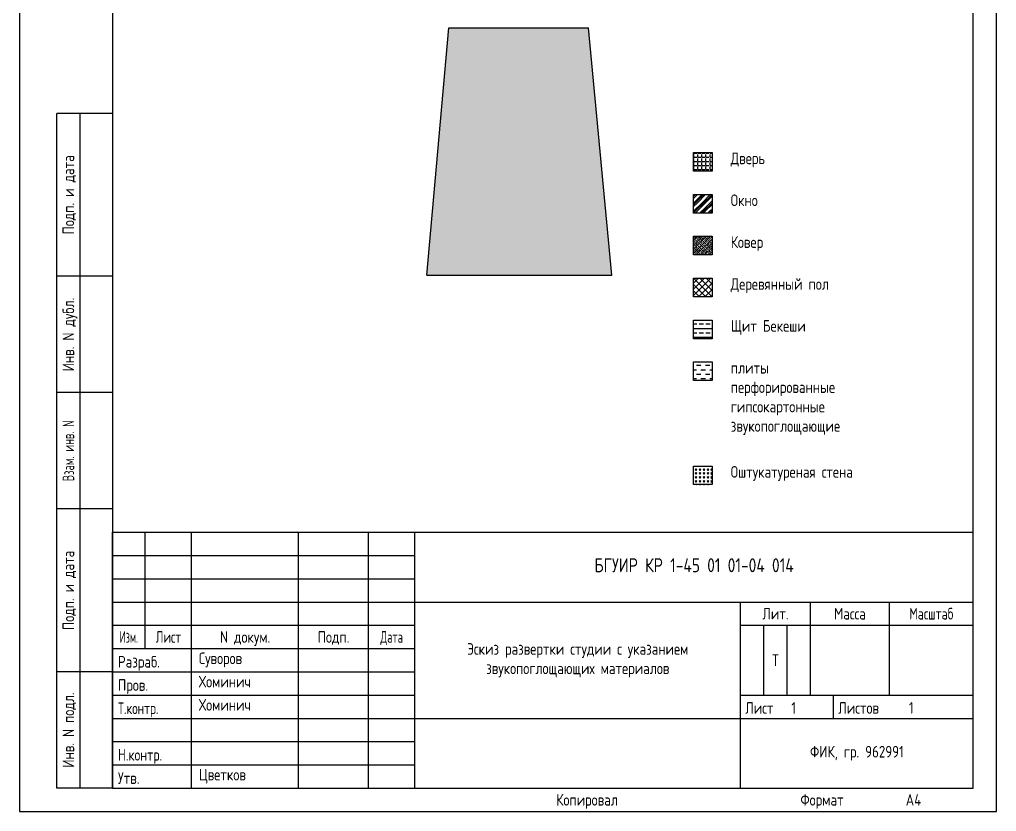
# Model space of a CAD drawing. Header units: millimetres. Extents: x 0 to 210, y 0 to 297.
# Drawn here: x 0 to 210, y 0 to 170.2 of the extents above; entities that cross this region are included whole.
import ezdxf
from ezdxf.enums import TextEntityAlignment as Align

# ---------------------------------------------------------------- set-up
doc = ezdxf.new("R2010")
doc.units = ezdxf.units.MM
for name, color, linetype, lineweight in [('0.25-STAMP', 250, 'Continuous', 25), ('0.25-TEXT', 250, 'Continuous', 25), ('0.3-STAMP', 7, 'Continuous', 30), ('Рамка А4', 250, 'Continuous', 25)]:
    doc.layers.add(name, color=color, linetype=linetype, lineweight=lineweight)
doc.styles.add('ГОСТ 2.304', font='cs_gost2304.shx')

# ---------------------------------------------------------------- blocks, each defined once
blk = doc.blocks.new('Рамка А4-вертикально')
at = {"layer": '0.25-STAMP'}
for p, q in [((20, 55), (85, 55)), ((20, 50), (85, 50)), ((20, 45), (85, 45)), ((160, 25), (160, 40)), ((165, 25), (165, 40)), ((20, 30), (85, 30)), ((20, 25), (85, 25)), ((20, 20), (85, 20)), ((20, 15), (85, 15)), ((20, 10), (85, 10))]:
    blk.add_line(p, q, dxfattribs=at)
blk.add_lwpolyline([(0, 0), (210, 0), (210, 297), (0, 297), (0, 0)], dxfattribs=at)
at = {"layer": '0.3-STAMP'}
for p, q in [((8, 5), (8, 150)), ((20, 150), (8, 150)), ((13, 5), (13, 150)), ((20, 115), (8, 115)), ((20, 90), (8, 90)), ((20, 65), (8, 65)), ((20, 60), (205, 60)), ((20, 5), (20, 60)), ((27, 35), (27, 60)), ((37, 5), (37, 60)), ((60, 5), (60, 60)), ((75, 5), (75, 60)), ((85, 5), (85, 60)), ((205, 5), (205, 60)), ((85, 45), (205, 45)), ((155, 5), (155, 45)), ((170, 25), (170, 45)), ((187, 25), (187, 45)), ((20, 40), (85, 40)), ((155, 40), (205, 40)), ((20, 35), (85, 35)), ((20, 30), (8, 30)), ((155, 25), (205, 25)), ((175, 20), (175, 25)), ((85, 20), (205, 20)), ((20, 5), (8, 5)), ((20, 5), (205, 5))]:
    blk.add_line(p, q, dxfattribs=at)
blk.add_lwpolyline([(20, 5), (205, 5), (205, 292), (20, 292), (20, 5)], dxfattribs=at)
at = {"layer": '0.25-TEXT', "style": 'ГОСТ 2.304'}
for s, p in [('Подп. и дата', (10.5, 132.5)), ('Инв. N дубл.', (10.5, 102.5)), ('Подп. и дата', (10.5, 47.5)), ('Инв. N подл.', (10.5, 17.5))]:
    blk.add_text(s, height=2.5, rotation=90, dxfattribs=at).set_placement(p, align=Align.MIDDLE_CENTER)
at = {"layer": '0.25-TEXT', "style": 'ГОСТ 2.304', "width": 0.8}
blk.add_text('Взам. инв. N', height=2.5, rotation=90, dxfattribs=at).set_placement((10.5, 77.5), align=Align.MIDDLE_CENTER)
at = {"layer": '0.25-TEXT', "style": 'ГОСТ 2.304'}
for s, p in [('Лит.', (162.5, 42.5)), ('Масса', (178.5, 42.5)), ('N докум.', (48.5, 37.5)), ('Подп.', (67.5, 37.5))]:
    blk.add_text(s, height=2.5, dxfattribs=at).set_placement(p, align=Align.MIDDLE_CENTER)
for s, width, p in [('Масштаб', 0.91954, (196, 42.5)), ('Изм.', 0.75, (23.5, 37.5)), ('Лист', 0.9, (32, 37.5)), ('Дата', 0.8, (80, 37.5))]:
    blk.add_text(s, height=2.5, dxfattribs=dict(at, width=width)).set_placement(p, align=Align.MIDDLE_CENTER)
for s, p in [('Разраб.', (21.16, 30.92)), ('Пров.', (21.16, 25.92)), ('Лист   1', (156, 21)), ('Листов     1', (176, 21)), ('Утв.', (21.16, 5.92)), ('A4', (190.5, 1.25))]:
    blk.add_text(s, height=2.5, dxfattribs=at).set_placement(p)
for s, width, p in [('Т.контр.', 0.9, (21.16, 20.92)), ('Н.контр.', 0.95, (21.16, 10.92))]:
    blk.add_text(s, height=2.5, dxfattribs=dict(at, width=width)).set_placement(p)
for s, p in [('Копировал', (122, 1.25)), ('Формат', (172.5, 1.25))]:
    blk.add_text(s, height=2.5, dxfattribs=at).set_placement(p, align=Align.CENTER)

msp = doc.modelspace()

# ---------------------------------------------------------------- hatches: boundary and pattern name
at = {"layer": 'Рамка А4'}
h = msp.add_hatch(dxfattribs=at)
h.set_pattern_fill('GOST_GLASS', color=0, scale=0.125)
h.paths.add_polyline_path([(87.52, 115.24), (127.29, 115.24), (122.29, 168.37), (92.29, 168.37)])
h = msp.add_hatch(dxfattribs=at)
h.set_pattern_fill('ANGLE', color=0, scale=0.125)
h.set_pattern_definition([(0, (0, 0), (0, 0.873125), [0.635, -0.238125]), (90, (0, 0), (-0.873125, 5e-17), [0.635, -0.238125])])
h.paths.add_polyline_path([(148.88, 141.6), (144.88, 141.6), (144.88, 137.6), (148.88, 137.6)])
h = msp.add_hatch(dxfattribs=at)
h.set_pattern_fill('GOST_GROUND', color=0, scale=0.125)
h.paths.add_polyline_path([(148.88, 132.6), (144.88, 132.6), (144.88, 128.6), (148.88, 128.6)])
h = msp.add_hatch(dxfattribs=at)
h.set_pattern_fill('ANSI33', color=0, scale=0.1)
h.set_pattern_definition([(45, (-1.6303, -99.34326), (-0.4490128, 0.4490128), []), (45, (-1.1813, -99.34326), (-0.4490128, 0.4490128), [0.3175, -0.15875])])
h.paths.add_polyline_path([(144.88, 119.6), (148.88, 119.6), (148.88, 123.6), (144.88, 123.6)])
h = msp.add_hatch(dxfattribs=at)
h.set_pattern_fill('ANSI37', color=0, scale=0.3)
h.set_pattern_definition([(45, (-1.4189, -101.44385), (-0.6735192, 0.6735192), []), (135, (-1.4189, -101.44385), (-0.6735192, -0.6735192), [])])
h.paths.add_polyline_path([(144.88, 114.6), (144.88, 110.6), (148.88, 110.6), (148.88, 114.6)])
h = msp.add_hatch(dxfattribs=at)
h.set_pattern_fill('BRASS', color=0, scale=0.3)
h.set_pattern_definition([(0, (-1.0893, -101.9207), (0, 1.905), []), (0, (-1.0893, -100.9682), (0, 1.905), [0.9525, -0.47625])])
h.paths.add_polyline_path([(148.88, 101.6), (148.88, 105.6), (144.88, 105.6), (144.88, 101.6)])
h = msp.add_hatch(dxfattribs=at)
h.set_pattern_fill('DASH', color=0, scale=0.3)
h.set_pattern_definition([(0, (-1.1629, -104.1348), (0.9525, 0.9525), [0.9525, -0.9525])])
h.paths.add_polyline_path([(144.88, 92.6), (148.88, 92.6), (148.88, 96.6), (144.88, 96.6)])
h = msp.add_hatch(dxfattribs=at)
h.set_pattern_fill('GOST_GLASS', color=0, scale=0.1)
h.set_pattern_definition([(45, (-0.7091, -118.4596), (0.8485281, 0), [0.5, -0.7]), (45, (-0.49694, -118.4596), (0.8485281, 0), [0.2, -1]), (45, (-0.7091, -118.24744), (0.8485281, 0), [0.2, -1])])
h.paths.add_polyline_path([(148.88, 74.23), (144.88, 74.23), (144.88, 70.23), (148.88, 70.23)])

# ---------------------------------------------------------------- linework, layer by layer
at = {"layer": 'Рамка А4', "color": 0}
for p, q in [((87.52, 115.24), (92.29, 168.37)), ((92.29, 168.37), (122.29, 168.37)), ((127.29, 115.24), (122.29, 168.37)), ((87.52, 115.24), (127.29, 115.24))]:
    msp.add_line(p, q, dxfattribs=at)
for points in [[(144.88, 141.6), (148.88, 141.6), (148.88, 137.6), (144.88, 137.6)], [(144.88, 132.6), (148.88, 132.6), (148.88, 128.6), (144.88, 128.6)], [(144.88, 123.6), (148.88, 123.6), (148.88, 119.6), (144.88, 119.6)], [(144.88, 114.6), (148.88, 114.6), (148.88, 110.6), (144.88, 110.6)], [(144.88, 105.6), (148.88, 105.6), (148.88, 101.6), (144.88, 101.6)], [(144.88, 96.6), (148.88, 96.6), (148.88, 92.6), (144.88, 92.6)], [(144.88, 74.23), (148.88, 74.23), (148.88, 70.23), (144.88, 70.23)]]:
    msp.add_lwpolyline(points, close=True, dxfattribs=at)

# ---------------------------------------------------------------- block references
at = {"layer": 'Рамка А4'}
msp.add_blockref('Рамка А4-вертикально', (0, 0), dxfattribs=at)

# ---------------------------------------------------------------- texts
at = {"style": 'ГОСТ 2.304'}
for s, width, heights, insert, char_height, attachment_point in [('БГУИР КР 1-45 01 01-04 014{\\H1.4x; }', 120, [19.79], (145, 52.91), 3, 5), ('\\pxsm1,qc;Эскиз развертки студии с указанием звукопоглощающих материалов', 70, [0], (120, 32.5), 2.5, 5), ('Суворов', 23, [0], (38.55, 34.16), 2.5, 1), ('Т', 5, [0], (162.5, 32.5), 2.5, 5), ('Хоминич', 23, [0], (38.55, 29.16), 2.5, 1), ('Хоминич', 23, [0], (38.55, 24.16), 2.5, 1), ('\\pxqc;ФИК, гр. 962991', 50, [0], (180, 12.5), 2.5, 5), ('Цветков', 23, [0], (38.55, 9.16), 2.5, 1)]:
    msp.add_mtext_dynamic_manual_height_columns(s, width=width, gutter_width=12.5, heights=heights, dxfattribs=dict(at, insert=insert, char_height=char_height, attachment_point=attachment_point))
at = {"layer": 'Рамка А4', "color": 0, "char_height": 2.5, "attachment_point": 1, "style": 'ГОСТ 2.304'}
for s, width, heights, insert in [('Дверь', 18.6216, [0], (152.88, 141.6)), ('Окно', 18.6216, [0], (152.88, 132.6)), ('Ковер', 18.6216, [0], (152.88, 123.6)), ('Деревянный пол', 35.3679, [0], (152.88, 114.6)), ('Щит Бекеши', 33.98, [0], (152.88, 105.6)), ('плиты перфорированные гипсокартонные звукопоглощающие', 18.6216, [0], (152.88, 96.6)), ('Оштукатуреная стена', 49.9115, [7.04], (152.88, 74.23))]:
    msp.add_mtext_dynamic_manual_height_columns(s, width=width, gutter_width=12.5, heights=heights, dxfattribs=dict(at, insert=insert))

doc.saveas('drawing.dxf')
